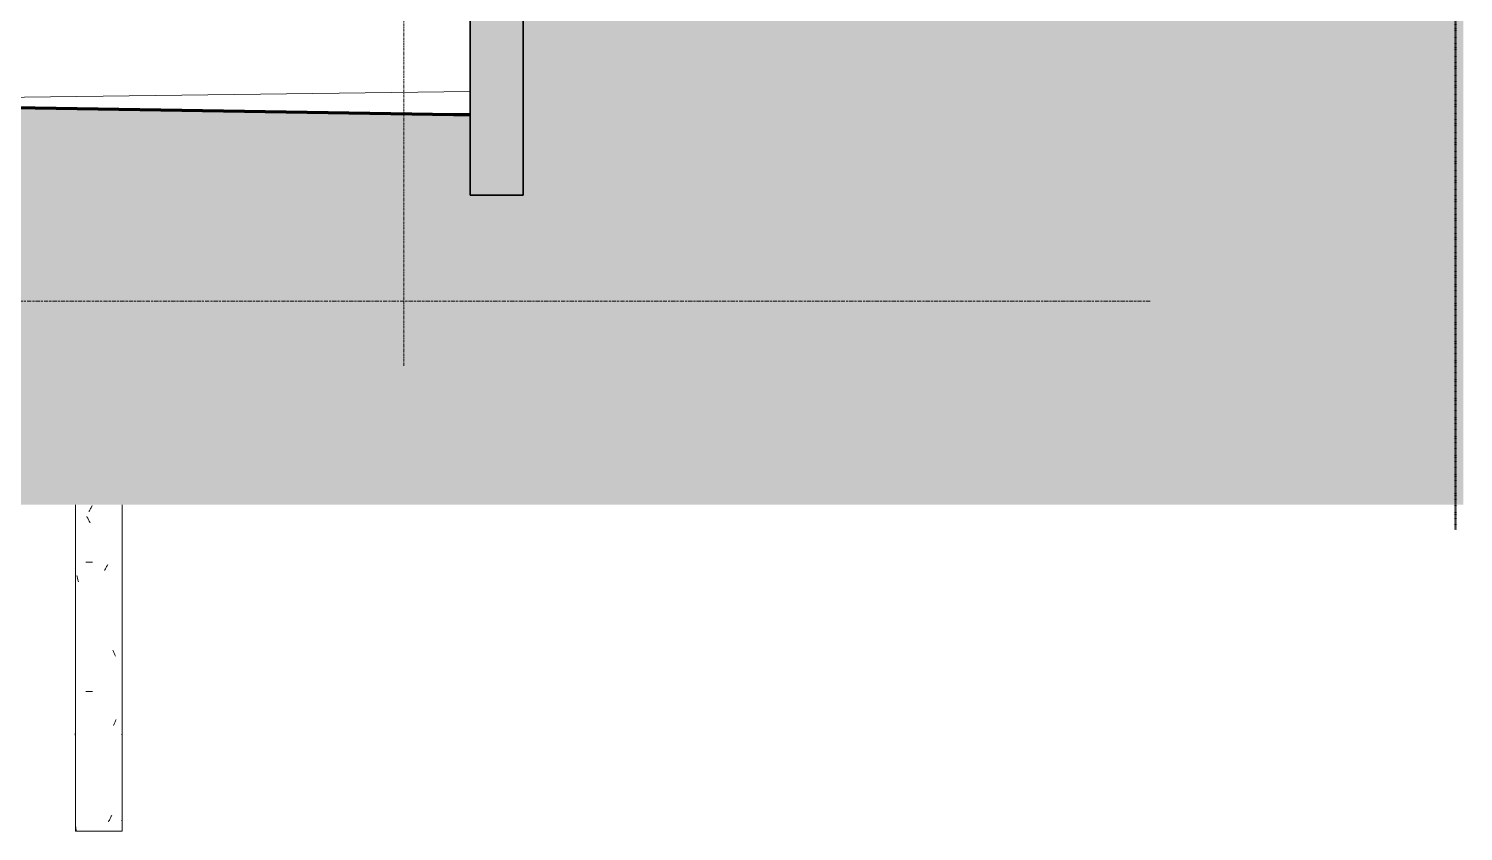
# Model space of a CAD drawing. Header units: millimetres. Extents: x -1484 to 23163, y -4540 to 11969.
# Drawn here: x 14673 to 21443, y -4540 to -755 of the extents above; entities that cross this region are included whole.
import ezdxf

# ---------------------------------------------------------------- set-up
doc = ezdxf.new("R2010")
doc.units = ezdxf.units.MM
for name, pattern in [('Center', [40, 10, -5, 20, -5]), ('CENTER_LINE', [5.5, 2.5, -1.5, 0, -1.5]), ('Grid Line', [22.225, 12.7, -3.175, 3.175, -3.175])]:
    doc.linetypes.add(name, pattern=pattern)
for name, color, linetype, lineweight in [('A-DETL', 90, 'Continuous', 9), ('A-FLOR-LEVL', 51, 'Continuous', 9), ('A-WALL', 113, 'Continuous', 18), ('A-WALL-PATT', 111, 'Continuous', 35), ('C-TOPO', 7, 'Continuous', 9), ('S-COLS', 52, 'Continuous', 9), ('S-GRID', 1, 'Continuous', 9)]:
    doc.layers.add(name, color=color, linetype=linetype, lineweight=lineweight)

# ---------------------------------------------------------------- blocks, each defined once
blk = doc.blocks.new('FP_1_9-Façade Est')
at = {"layer": 'S-COLS'}
for p, q in [((15113.6, -4540), (15113.6, -3000)), ((15032.3, -3306.5), (15030.2, -3310.1)), ((15034.3, -3302.9), (15032.3, -3306.5)), ((15036.4, -3299.2), (15034.3, -3302.9)), ((15038.4, -3295.6), (15036.4, -3299.2)), ((15040.4, -3292), (15038.4, -3295.6)), ((15042.4, -3288.3), (15040.4, -3292)), ((15044.4, -3284.7), (15042.4, -3288.3)), ((15046.3, -3281.1), (15044.4, -3284.7)), ((15071.7, -3689.3), (15070, -3685.7)), ((15073.3, -3692.9), (15071.7, -3689.3)), ((15075, -3696.6), (15073.3, -3692.9)), ((15076.6, -3700.2), (15075, -3696.6)), ((15078.2, -3703.8), (15076.6, -3700.2)), ((15079.7, -3707.4), (15078.2, -3703.8)), ((15081.3, -3711.1), (15079.7, -3707.4)), ((15082.8, -3714.7), (15081.3, -3711.1)), ((15074.3, -4037.6), (15072.7, -4041.2)), ((15076, -4034), (15074.3, -4037.6)), ((15077.6, -4030.4), (15076, -4034)), ((15079.1, -4026.7), (15077.6, -4030.4)), ((15080.7, -4023.1), (15079.1, -4026.7)), ((15082.2, -4019.5), (15080.7, -4023.1)), ((15083.7, -4015.8), (15082.2, -4019.5)), ((15085.1, -4012.2), (15083.7, -4015.8)), ((15109.8, -4083.2), (15113.6, -4083.2)), ((15064.1, -4465.8), (15062.3, -4469.4)), ((15051.2, -4491.2), (15049.3, -4494.8)), ((15053.1, -4487.5), (15051.2, -4491.2)), ((15055, -4483.9), (15053.1, -4487.5)), ((15056.8, -4480.3), (15055, -4483.9)), ((15058.7, -4476.7), (15056.8, -4480.3)), ((15060.5, -4473), (15058.7, -4476.7)), ((15062.3, -4469.4), (15060.5, -4473)), ((15109.8, -4489.6), (15113.6, -4489.6))]:
    blk.add_line(p, q, dxfattribs=at)
blk = doc.blocks.new('FP_1_10-Façade Est')
at = {"layer": 'S-COLS'}
for p, q in [((14893.6, -3000), (14893.6, -4540)), ((14958.8, -3028.9), (14956.8, -3032.5)), ((14960.7, -3025.3), (14958.8, -3028.9)), ((14962.7, -3021.7), (14960.7, -3025.3)), ((14964.7, -3018), (14962.7, -3021.7)), ((14966.6, -3014.4), (14964.7, -3018)), ((14968.7, -3010.8), (14966.6, -3014.4)), ((14970.7, -3007.1), (14968.7, -3010.8)), ((14972.7, -3003.5), (14970.7, -3007.1)), ((14949.1, -3059.8), (14947.3, -3056.1)), ((14951, -3063.4), (14949.1, -3059.8)), ((14952.9, -3067), (14951, -3063.4)), ((14954.7, -3070.7), (14952.9, -3067)), ((14956.7, -3074.3), (14954.7, -3070.7)), ((14958.6, -3077.9), (14956.7, -3074.3)), ((14960.5, -3081.5), (14958.6, -3077.9)), ((14962.5, -3085.2), (14960.5, -3081.5)), ((14942.9, -3270.4), (14957.7, -3270.4)), ((14957.7, -3270.4), (14973.6, -3270.4)), ((14900.5, -3337.3), (14899.7, -3333.7)), ((14901.3, -3341), (14900.5, -3337.3)), ((14902.1, -3344.6), (14901.3, -3341)), ((14903, -3348.2), (14902.1, -3344.6)), ((14903.9, -3351.9), (14903, -3348.2)), ((14904.9, -3355.5), (14903.9, -3351.9)), ((14905.9, -3359.1), (14904.9, -3355.5)), ((14906.9, -3362.8), (14905.9, -3359.1)), ((14942.9, -3880), (14957.7, -3880)), ((14957.7, -3880), (14973.6, -3880)), ((14892.5, -4083), (14892.5, -4079.4)), ((14892.6, -4086.6), (14892.5, -4083)), ((14892.7, -4090.3), (14892.6, -4086.6)), ((14892.9, -4093.9), (14892.7, -4090.3)), ((14894.7, -4522), (14894.3, -4518.4)), ((14895.1, -4525.6), (14894.7, -4522)), ((14895.6, -4529.2), (14895.1, -4525.6)), ((14896.1, -4532.8), (14895.6, -4529.2)), ((14896.7, -4536.4), (14896.1, -4532.8)), ((14897.3, -4540), (14896.7, -4536.4))]:
    blk.add_line(p, q, dxfattribs=at)
blk = doc.blocks.new('Concrete Round - 220mm-768088-Façade Est')
at = {"layer": 'S-COLS'}
for p, q in [((15003.6, -4540), (14893.6, -4540)), ((15113.6, -4540), (15003.6, -4540))]:
    blk.add_line(p, q, dxfattribs=at)
for name in ['FP_1_10-Façade Est', 'FP_1_9-Façade Est']:
    blk.add_blockref(name, (0, 0), dxfattribs=at)

msp = doc.modelspace()

# ---------------------------------------------------------------- hatches: boundary and pattern name
at = {"layer": 'A-WALL-PATT', "lineweight": 9}
msp.add_hatch(color=256, dxfattribs=at).paths.add_polyline_path([(16755.5, -1540), (17005.5, -1540), (17005.5, 0), (16755.5, 0), (16755.5, -1039.1)])
at = {"layer": 'C-TOPO'}
for points in [[(18800.8, -3000), (21442.7, -3000), (21442.7, -646.9), (21431.3, -645.6), (21339.3, -618.7), (21329.3, -618.7), (18800.8, -160), (17005.5, -160), (17005.5, -3000), (17077.2, -3000)], [(5247.1, -3000), (17005.5, -3000), (17005.5, -1540), (16755.5, -1540), (16755.5, -1160.2), (16677.8, -1159.8), (12913, -1100), (11339.9, -1100), (6227.6, -949.2), (5857.3, -1007.8), (5638, -1015.5), (5247.1, -1015.5), (5247.1, -1039.1)]]:
    msp.add_hatch(color=10, dxfattribs=at).paths.add_polyline_path(points)

# ---------------------------------------------------------------- linework, layer by layer
at = {"layer": 'A-DETL', "linetype": 'CENTER_LINE', "lineweight": 50}
msp.add_line((21405.5, 9082.8), (21405.5, -3117.2), dxfattribs=at)
at = {"layer": 'A-FLOR-LEVL', "linetype": 'Center'}
msp.add_line((1049.8, -2040), (19966.5, -2040), dxfattribs=at)
at = {"layer": 'A-WALL', "lineweight": 35}
for p, q in [((16755.5, 0), (16755.5, -1540)), ((17005.5, -1540), (17005.5, 0)), ((16755.5, -1540), (17005.5, -1540))]:
    msp.add_line(p, q, dxfattribs=at)
at = {"layer": 'C-TOPO'}
for p, q in [((12913, -1100), (16755.5, -1051.3)), ((16677.8, -1159.8), (12913, -1100)), ((16755.5, -1160.2), (16677.8, -1159.8)), ((16755.5, -1161), (16677.8, -1159.8))]:
    msp.add_line(p, q, dxfattribs=at)
at = {"layer": 'C-TOPO', "lineweight": 70}
for p, q in [((12913, -1100), (16677.8, -1159.8)), ((16677.8, -1159.8), (16755.5, -1160.2))]:
    msp.add_line(p, q, dxfattribs=at)
at = {"layer": 'S-GRID', "linetype": 'Grid Line'}
msp.add_line((16442.5, -2344.8), (16442.5, 11268.5), dxfattribs=at)

# ---------------------------------------------------------------- block references
at = {"layer": 'S-COLS'}
msp.add_blockref('Concrete Round - 220mm-768088-Façade Est', (0, 0), dxfattribs=at)

doc.saveas('drawing.dxf')
